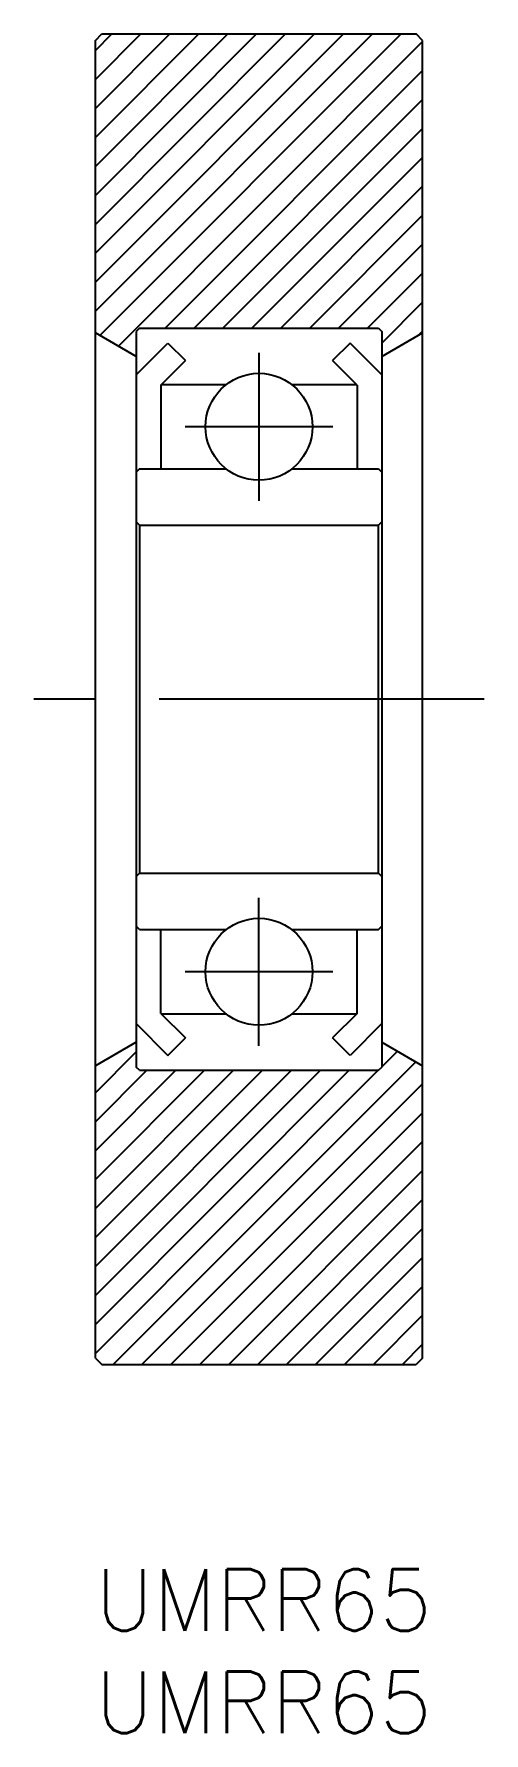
# Model space of a CAD drawing. Extents: x -3 to 19, y -8 to 75.
import ezdxf

# ---------------------------------------------------------------- set-up
doc = ezdxf.new("R2010")
doc.units = 0
doc.header["$LTSCALE"] = 0.5
doc.linetypes.add('CENTER', pattern=[50.8, 31.75, -6.35, 6.35, -6.35])
for name, color, linetype in [('MSM_CENTER', 1, 'CENTER'), ('MSM_CONTINUOUS', 7, 'CONTINUOUS'), ('MSM_NARROW', 5, 'CONTINUOUS'), ('MSM_PART_NUMBER', 7, 'CONTINUOUS')]:
    doc.layers.add(name, color=color, linetype=linetype)
doc.styles.get("Standard").update_dxf_attribs({"font": 'txt.shx', "height": 3, "bigfont": 'bigfont.shx'})

# ---------------------------------------------------------------- blocks, each defined once
blk = doc.blocks.new('*U3')
at = {"layer": 'MSM_PART_NUMBER'}
blk.add_text('UMRR65', height=3, dxfattribs=at).set_placement((0, -3))
blk = doc.blocks.new('*U4')
at = {"layer": 'MSM_PART_NUMBER'}
blk.add_text('UMRR65', height=3, dxfattribs=at).set_placement((0, -8))

msp = doc.modelspace()

# ---------------------------------------------------------------- linework, layer by layer
at = {"layer": 'MSM_CENTER'}
for p, q in [((8, 59.425), (8, 52.2)), ((11.612, 55.812), (4.387, 55.812)), ((19, 42.5), (-3, 42.5)), ((8, 25.575), (8, 32.8)), ((11.612, 29.188), (4.387, 29.188))]:
    msp.add_line(p, q, dxfattribs=at)
at = {"layer": 'MSM_CONTINUOUS'}
for p, q in [((0, 74.68), (0.32, 75)), ((0.32, 75), (15.68, 75)), ((16, 74.68), (15.68, 75)), ((0, 10.32), (0, 74.68)), ((16, 10.32), (16, 74.68)), ((2.16, 60.625), (2, 60.465)), ((2.16, 60.625), (13.84, 60.625)), ((13.84, 60.625), (14, 60.465)), ((2, 59.25), (0, 60.405)), ((2, 60.465), (2, 24.535)), ((2, 58.345), (3.551, 59.896)), ((3.551, 59.896), (4.4, 59.047)), ((12.449, 59.896), (11.6, 59.047)), ((14, 58.345), (12.449, 59.896)), ((14, 60.465), (14, 24.535)), ((14, 59.25), (16, 60.405)), ((3.2, 57.847), (4.4, 59.047)), ((12.8, 57.847), (11.6, 59.047)), ((3.2, 57.847), (3.2, 53.75)), ((3.228, 57.875), (6.396, 57.875)), ((9.604, 57.875), (12.773, 57.875)), ((12.8, 57.847), (12.8, 53.75)), ((2.16, 53.75), (2, 53.59)), ((2.16, 53.75), (6.396, 53.75)), ((9.604, 53.75), (13.84, 53.75)), ((13.84, 53.75), (14, 53.59)), ((2, 51.16), (2.16, 51)), ((2.16, 51), (13.84, 51)), ((2.16, 51), (2.16, 34)), ((14, 51.16), (13.84, 51)), ((13.84, 34), (13.84, 51)), ((2.16, 34), (2, 33.84)), ((2.16, 34), (13.84, 34)), ((13.84, 34), (14, 33.84)), ((2.16, 31.25), (2, 31.41)), ((2.16, 31.25), (6.396, 31.25)), ((3.2, 27.153), (3.2, 31.25)), ((9.604, 31.25), (13.84, 31.25)), ((12.8, 27.153), (12.8, 31.25)), ((13.84, 31.25), (14, 31.41)), ((2, 26.655), (3.551, 25.104)), ((3.2, 27.153), (4.4, 25.953)), ((3.228, 27.125), (6.396, 27.125)), ((9.604, 27.125), (12.773, 27.125)), ((12.8, 27.153), (11.6, 25.953)), ((14, 26.655), (12.449, 25.104)), ((2, 25.75), (0, 24.595)), ((3.551, 25.104), (4.4, 25.953)), ((12.449, 25.104), (11.6, 25.953)), ((14, 25.75), (16, 24.595)), ((2.16, 24.375), (2, 24.535)), ((2.16, 24.375), (13.84, 24.375)), ((13.84, 24.375), (14, 24.535)), ((0, 10.32), (0.32, 10)), ((0.32, 10), (15.68, 10)), ((16, 10.32), (15.68, 10))]:
    msp.add_line(p, q, dxfattribs=at)
for centre in [(8, 55.812), (8, 29.188)]:
    msp.add_circle(centre, 2.612, dxfattribs=at)
at = {"layer": 'MSM_NARROW'}
for p, q in [((0, 61.459), (13.541, 75)), ((0, 62.873), (12.127, 75)), ((0, 64.287), (10.713, 75)), ((0, 65.701), (9.299, 75)), ((0, 67.116), (7.884, 75)), ((0, 68.53), (6.47, 75)), ((0, 69.944), (5.056, 75)), ((0, 71.358), (3.642, 75)), ((0, 72.772), (2.228, 75)), ((0, 74.187), (0.813, 75)), ((0.228, 60.273), (14.955, 75)), ((1.125, 59.755), (16, 74.63)), ((3.409, 60.625), (16, 73.216)), ((4.823, 60.625), (16, 71.802)), ((6.237, 60.625), (16, 70.388)), ((7.652, 60.625), (16, 68.973)), ((9.066, 60.625), (16, 67.559)), ((10.48, 60.625), (16, 66.145)), ((11.894, 60.625), (16, 64.731)), ((13.308, 60.625), (16, 63.317)), ((14, 59.902), (16, 61.902)), ((15.802, 60.291), (16, 60.488)), ((0, 23.275), (2, 25.275)), ((14, 24.547), (14.763, 25.31)), ((0, 10.547), (13.828, 24.375)), ((0, 11.961), (12.414, 24.375)), ((0, 13.376), (10.999, 24.375)), ((0, 14.79), (9.585, 24.375)), ((0, 16.204), (8.171, 24.375)), ((0, 17.618), (6.757, 24.375)), ((0, 19.032), (5.343, 24.375)), ((0, 20.447), (3.928, 24.375)), ((0, 21.861), (2.514, 24.375)), ((0.867, 10), (15.659, 24.792)), ((2.281, 10), (16, 23.719)), ((3.696, 10), (16, 22.304)), ((5.11, 10), (16, 20.89)), ((6.524, 10), (16, 19.476)), ((7.938, 10), (16, 18.062)), ((9.352, 10), (16, 16.648)), ((10.767, 10), (16, 15.233)), ((12.181, 10), (16, 13.819)), ((13.595, 10), (16, 12.405)), ((15.009, 10), (16, 10.991))]:
    msp.add_line(p, q, dxfattribs=at)

# ---------------------------------------------------------------- block references
at = {"layer": 'MSM_CONTINUOUS'}
for name in ['*U3', '*U4']:
    msp.add_blockref(name, (0, 0), dxfattribs=at)

doc.saveas('drawing.dxf')
